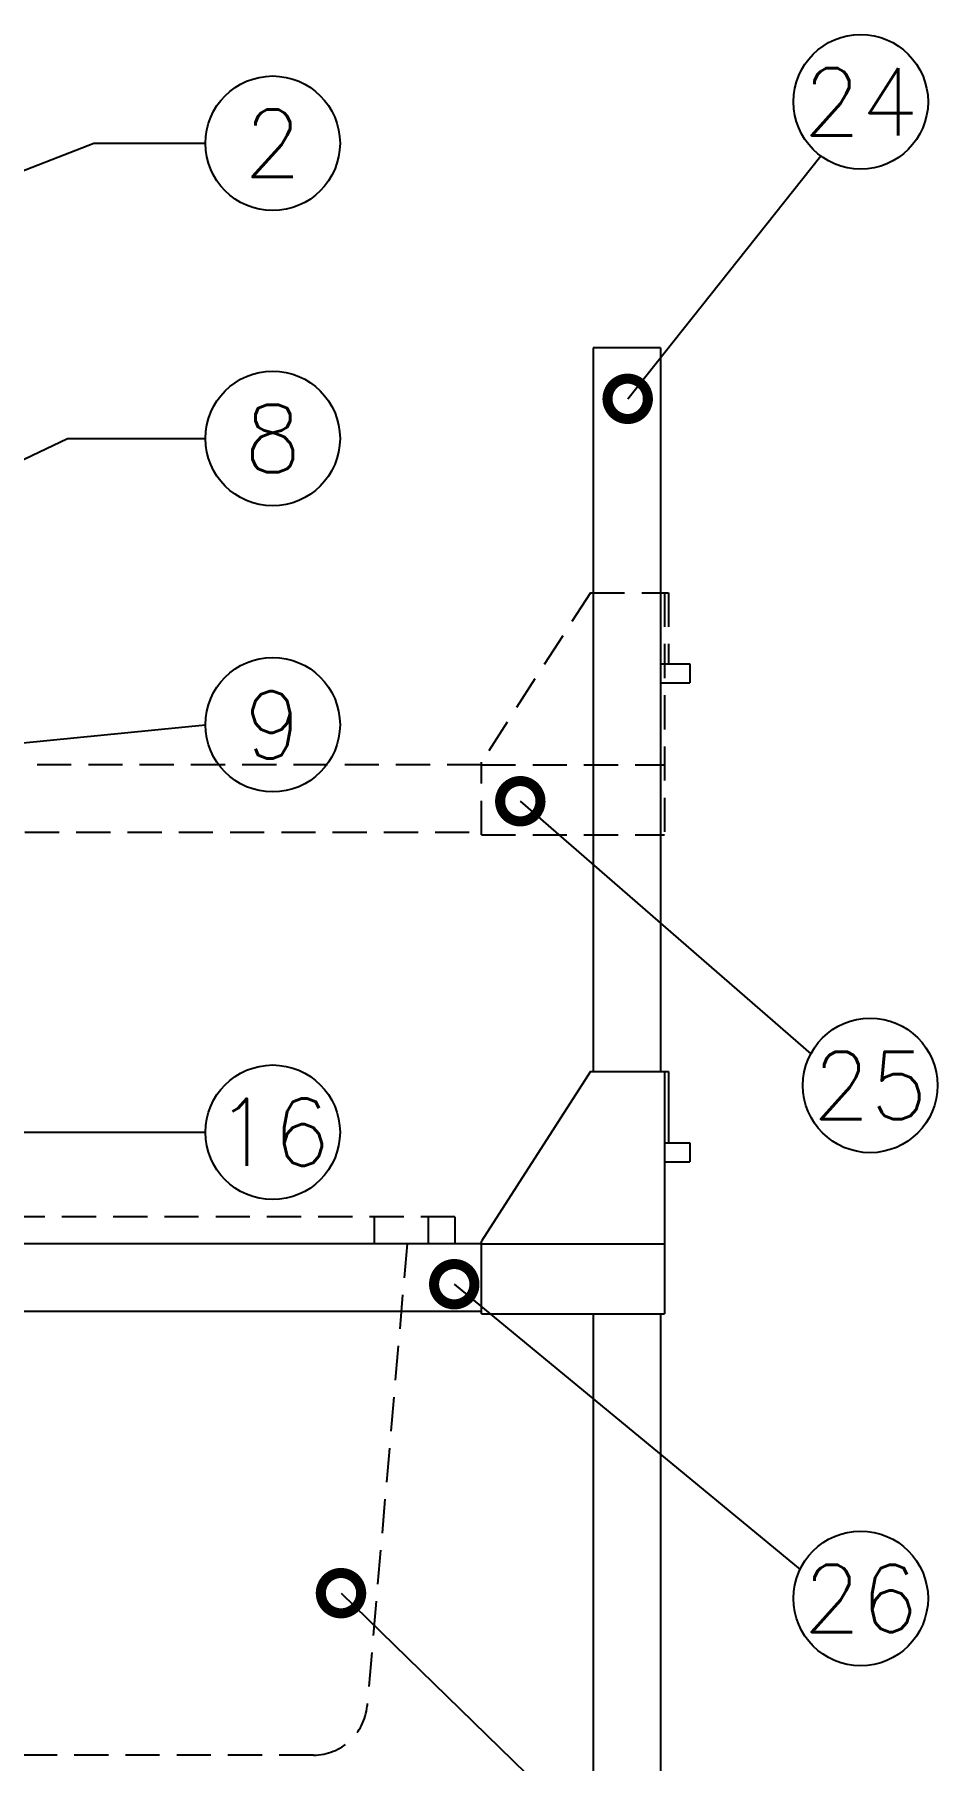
# Model space of a CAD drawing. Extents: x 230 to 4050, y 0 to 2754.
# Drawn here: x 1820 to 2155, y 794 to 1436 of the extents above; entities that cross this region are included whole.
import ezdxf
from ezdxf.enums import TextEntityAlignment as Align

# ---------------------------------------------------------------- set-up
doc = ezdxf.new("R2010")
doc.units = 0
doc.header["$LTSCALE"] = 2
doc.linetypes.add('HIDDEN', pattern=[9.525, 6.35, -3.175])
doc.layers.get('0').update_dxf_attribs({"linetype": 'CONTINUOUS'})
doc.layers.add('DANMEN', color=7, linetype='CONTINUOUS')
doc.layers.add('SUNPOU', color=7, linetype='CONTINUOUS')
doc.styles.get("Standard").update_dxf_attribs({"font": 'romans.shx', "bigfont": 'extfont.shx'})
doc.dimstyles.get("Standard").update_dxf_attribs({"dimscale": 10, "dimtxt": 2, "dimasz": 3, "dimexe": 1, "dimexo": 1, "dimgap": 0.6, "dimtad": 3, "dimdec": 0, "dimzin": 0, "dimdsep": 46, "dimtxsty": 'STANDARD', "dimblk1": 'OPEN', "dimblk2": 'OPEN', "dimsah": 1, "dimcen": 1.5, "dimadec": 0, "dimazin": 0, "dimtfac": 1, "dimtdec": 0, "dimtmove": 0, "dimatfit": 0, "dimldrblk": 'DOTSMALL', "dimfxl": 1, "dimtvp": 1, "dimtolj": 1, "dimtzin": 0, "dimarcsym": 0})

# ---------------------------------------------------------------- blocks, each defined once
blk = doc.blocks.new('_DotSmall')
at = {"color": 0, "linetype": 'ByBlock', "const_width": 0.5}
blk.add_lwpolyline([(-0.0625, 0, 1), (0.0625, 0, 1)], format="xyb", close=True, dxfattribs=at)
blk = doc.blocks.new('_OPEN')
at = {"color": 0, "linetype": 'ByBlock'}
for p, q in [((-1, 0.167), (0, 0)), ((0, 0), (-1, -0.167)), ((0, 0), (-1, 0))]:
    blk.add_line(p, q, dxfattribs=at)
blk = doc.blocks.new('A$C28ef329a')
at = {"color": 2}
for p, q in [((-3830.93, 1194.91), (-3855.93, 1194.91)), ((-3855.93, 1194.91), (-3855.93, 1103.91)), ((-3830.93, 1194.91), (-3830.93, 1103.91)), ((-3855.93, 1103.91), (-3855.93, 925.91)), ((-3830.93, 1103.91), (-3830.93, 925.91)), ((-3830.93, 1077.41), (-3819.93, 1077.41)), ((-3819.93, 1077.41), (-3819.93, 1070.41)), ((-3830.93, 1070.41), (-3819.93, 1070.41)), ((-3856.93, 925.91), (-3897.43, 862.91)), ((-3856.93, 925.91), (-3829.43, 925.91)), ((-3829.43, 925.91), (-3829.43, 835.91)), ((-3829.43, 925.91), (-3827.93, 925.91)), ((-3827.93, 925.91), (-3827.93, 899.41)), ((-3829.43, 899.41), (-3819.93, 899.41)), ((-3819.93, 899.41), (-3819.93, 892.41)), ((-3829.43, 892.41), (-3819.93, 892.41)), ((-3897.43, 861.91), (-4219.43, 861.91)), ((-3897.43, 835.91), (-3897.43, 862.91)), ((-3897.43, 861.91), (-3829.43, 861.91)), ((-4219.43, 836.91), (-3897.43, 836.91)), ((-3897.43, 835.91), (-3829.43, 835.91)), ((-3855.93, 835.91), (-3855.93, 465.03)), ((-3830.93, 835.91), (-3830.93, 465.03))]:
    blk.add_line(p, q, dxfattribs=at)
at = {"layer": 'DANMEN', "color": 1, "linetype": 'HIDDEN'}
for p, q in [((-3907.25, 871.91), (-4232.25, 871.91)), ((-3937.25, 871.91), (-3937.25, 861.91)), ((-3917.25, 871.91), (-3917.25, 861.91)), ((-3907.25, 871.91), (-3907.25, 861.91)), ((-3907.25, 861.91), (-4232.25, 861.91)), ((-3925.06, 861.91), (-3939.91, 690.19)), ((-3959.84, 671.91), (-4179.65, 671.91))]:
    blk.add_line(p, q, dxfattribs=at)
blk.add_arc((-3959.84, 691.91), 20, 270, 355.05749, dxfattribs=at)

msp = doc.modelspace()

# ---------------------------------------------------------------- linework, layer by layer
at = {"layer": 'DANMEN', "color": 4, "linetype": 'HIDDEN'}
for p, q in [((2026.44, 1228.16), (1985.94, 1165.16)), ((2026.44, 1228.16), (2055.44, 1228.16)), ((2053.94, 1228.16), (2053.94, 1138.16)), ((2055.44, 1228.16), (2055.44, 1201.66)), ((1985.94, 1164.16), (1663.94, 1164.16)), ((1985.94, 1138.16), (1985.94, 1165.16)), ((1985.94, 1164.16), (2053.94, 1164.16)), ((1663.94, 1139.16), (1985.94, 1139.16)), ((1985.94, 1138.16), (2053.94, 1138.16))]:
    msp.add_line(p, q, dxfattribs=at)
at = {"layer": 'SUNPOU'}
for centre in [(2126.87, 1410.59), (1908.39, 1395.18), (1908.39, 1285.47), (1908.39, 1179.09), (2130.38, 1045.04), (1908.39, 1027.63), (2126.87, 854.38)]:
    msp.add_circle(centre, 25, dxfattribs=at)

# ---------------------------------------------------------------- block references
at = {"color": 4, "linetype": 'HIDDEN'}
msp.add_blockref('A$C28ef329a', (5883.36, 124.25), dxfattribs=at)

# ---------------------------------------------------------------- texts
at = {"layer": 'SUNPOU'}
for s, p in [('24', (2126.87, 1410.59)), ('2', (1908.39, 1395.18)), ('8', (1908.39, 1285.47)), ('9', (1908.39, 1179.09)), ('25', (2130.38, 1045.04)), ('16', (1908.39, 1027.63)), ('26', (2126.87, 854.38))]:
    msp.add_text(s, height=25, dxfattribs=at).set_placement(p, align=Align.MIDDLE)

# ---------------------------------------------------------------- leaders
for points in [[(1584.25, 1294.96), (1841.9, 1395.18), (1883.39, 1395.18)], [(2040.28, 1300.2), (2112.03, 1390.47)], [(1617.08, 1183.56), (1832.15, 1285.47), (1883.39, 1285.47)], [(1663.63, 1157.15), (1883.39, 1179.09)], [(2000.38, 1150.66), (2108.28, 1056.73)], [(1712.86, 1054.22), (1787.55, 1027.63), (1883.39, 1027.63)], [(1975.84, 971.16), (2104.32, 865.18)], [(1933.76, 856.34), (2101.87, 692.72)]]:
    msp.add_leader(points, dimstyle='STANDARD', dxfattribs=at)

doc.saveas('drawing.dxf')
